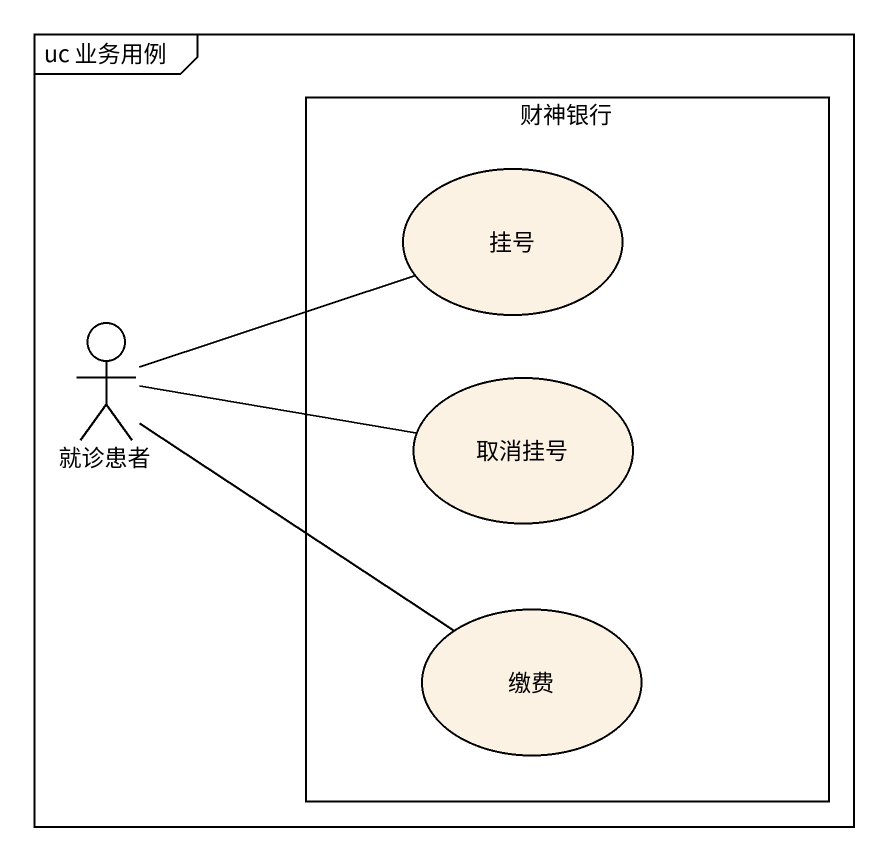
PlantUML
@startuml
mainframe uc 业务用例
rectangle 财神银行 {
  usecase 挂号
  usecase 取消挂号
  usecase 缴费
}
actor 就诊患者
就诊患者 -right- 挂号
就诊患者 -right- 取消挂号
就诊患者 -- 缴费
@enduml
